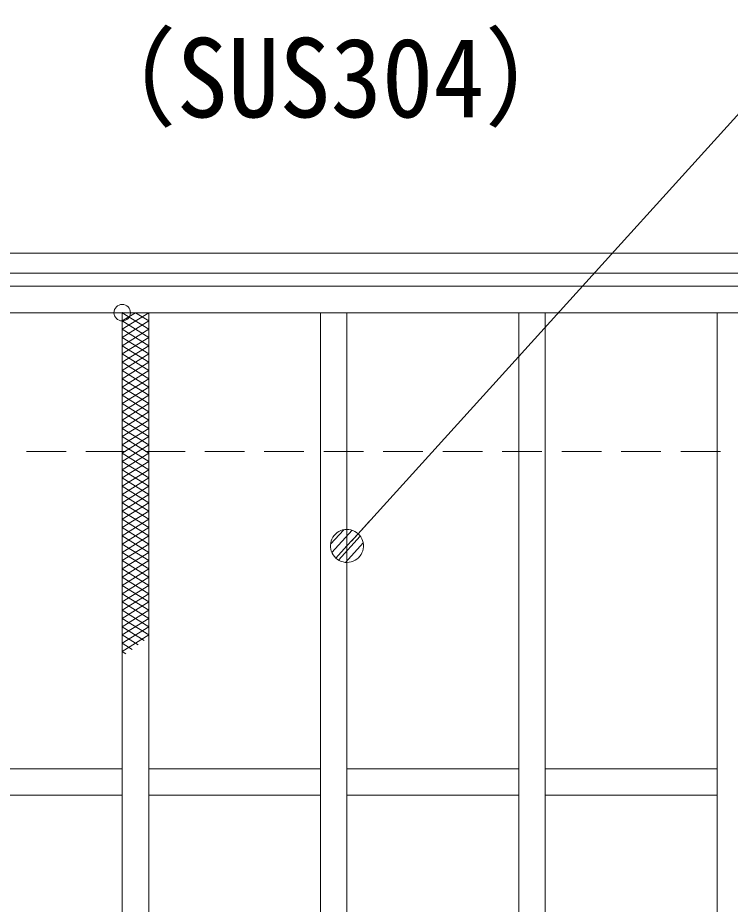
# Model space of a CAD drawing. Units: millimetres, scale not verified. Extents: x -1050 to 1050, y -742 to 742.
# Drawn here: x -685.8 to -578, y 489 to 623.1 of the extents above; entities that cross this region are included whole.
import ezdxf
from ezdxf.enums import TextEntityAlignment as Align

# ---------------------------------------------------------------- set-up
doc = ezdxf.new("R2010")
doc.units = ezdxf.units.MM
doc.header["$LTSCALE"] = 5
doc.header["$PDMODE"] = 32
doc.header["$PDSIZE"] = 2.5
doc.linetypes.add('DASHED1', pattern=[1.8, 1.2, -0.6])
for name, color, linetype, lineweight in [('0-1_寸法注釈', 2, 'Continuous', 9), ('0-2_0', 2, 'Continuous', 9), ('0-4_蓋', 5, 'Continuous', 9), ('0-5_ハッチング', 4, 'Continuous', 9), ('0-8_枠', 7, 'Continuous', 9), ('0-9_溝開口', 4, 'DASHED1', 9)]:
    doc.layers.add(name, color=color, linetype=linetype, lineweight=lineweight)
doc.styles.add('ＭＳ ゴシック', font='')
doc.styles.get('ＭＳ ゴシック').set_extended_font_data('MS Gothic')

# ---------------------------------------------------------------- blocks, each defined once
blk = doc.blocks.new('_Dot')
at = {"layer": '0-2_0'}
for p, q in [((1.997, 1.5), (-1.997, 1.5)), ((-2.5, 0), (-5, 0)), ((2.445, 0.5), (-2.445, 0.5)), ((2.289, -0.995), (-2.289, -0.995)), ((1.499, -1.995), (-1.499, -1.995))]:
    blk.add_line(p, q, dxfattribs=at)
for points in [[(2.5, 0), (2.48, 0.313), (2.421, 0.622), (2.324, 0.92), (2.191, 1.204), (2.023, 1.469), (1.822, 1.711), (1.594, 1.926), (1.34, 2.111), (1.064, 2.262), (0.773, 2.378), (0.468, 2.456), (0.157, 2.495), (-0.157, 2.495), (-0.468, 2.456), (-0.773, 2.378), (-1.064, 2.262), (-1.34, 2.111), (-1.594, 1.926), (-1.822, 1.711), (-2.023, 1.469), (-2.191, 1.204), (-2.324, 0.92), (-2.421, 0.622), (-2.48, 0.313), (-2.5, 0), (0, 0)], [(-2.5, 0), (-2.48, -0.313), (-2.421, -0.622), (-2.324, -0.92), (-2.191, -1.204), (-2.023, -1.469), (-1.822, -1.711), (-1.594, -1.926), (-1.34, -2.111), (-1.064, -2.262), (-0.773, -2.378), (-0.468, -2.456), (-0.157, -2.495), (0.157, -2.495), (0.468, -2.456), (0.773, -2.378), (1.064, -2.262), (1.34, -2.111), (1.594, -1.926), (1.822, -1.711), (2.023, -1.469), (2.191, -1.204), (2.324, -0.92), (2.421, -0.622), (2.48, -0.313), (2.5, 0), (0, 0)]]:
    blk.add_lwpolyline(points, close=True, dxfattribs=at)

msp = doc.modelspace()

# ---------------------------------------------------------------- linework, layer by layer
at = {"layer": '0-1_寸法注釈'}
msp.add_lwpolyline([(-438.147, 640.949), (-547.371, 640.949), (-635.274, 543.935)], dxfattribs=at)
at = {"layer": '0-4_蓋'}
for p, q in [((204.55, 582.475), (-790.45, 582.475)), ((204.55, 578.475), (-790.45, 578.475)), ((-669.95, 578.475), (-669.95, 136.475)), ((-665.95, 578.475), (-665.95, 136.475)), ((-639.95, 578.475), (-639.95, 136.475)), ((-635.95, 578.475), (-635.95, 136.475)), ((-609.95, 578.475), (-609.95, 136.475)), ((-605.95, 578.475), (-605.95, 136.475)), ((-579.95, 578.475), (-579.95, 136.475)), ((-669.95, 509.475), (-695.95, 509.475)), ((-639.95, 509.475), (-665.95, 509.475)), ((-609.95, 509.475), (-635.95, 509.475)), ((-579.95, 509.475), (-605.95, 509.475)), ((-669.95, 505.475), (-695.95, 505.475)), ((-639.95, 505.475), (-665.95, 505.475)), ((-609.95, 505.475), (-635.95, 505.475)), ((-579.95, 505.475), (-605.95, 505.475))]:
    msp.add_line(p, q, dxfattribs=at)
at = {"layer": '0-5_ハッチング'}
for p, q in [((-669.95, 575.975), (-665.95, 578.475)), ((-669.95, 578.475), (-665.95, 575.975)), ((-669.95, 574.725), (-665.95, 577.225)), ((-669.95, 577.225), (-665.95, 574.725)), ((-669.95, 573.475), (-665.95, 575.975)), ((-669.95, 575.975), (-665.95, 573.475)), ((-669.95, 572.225), (-665.95, 574.725)), ((-669.95, 574.725), (-665.95, 572.225)), ((-669.95, 570.975), (-665.95, 573.475)), ((-669.95, 573.475), (-665.95, 570.975)), ((-669.95, 569.725), (-665.95, 572.225)), ((-669.95, 572.225), (-665.95, 569.725)), ((-669.95, 568.475), (-665.95, 570.975)), ((-669.95, 570.975), (-665.95, 568.475)), ((-669.95, 567.225), (-665.95, 569.725)), ((-669.95, 569.725), (-665.95, 567.225)), ((-669.95, 565.975), (-665.95, 568.475)), ((-669.95, 568.475), (-665.95, 565.975)), ((-669.95, 564.725), (-665.95, 567.225)), ((-669.95, 567.225), (-665.95, 564.725)), ((-669.95, 563.475), (-665.95, 565.975)), ((-669.95, 565.975), (-665.95, 563.475)), ((-669.95, 562.225), (-665.95, 564.725)), ((-669.95, 564.725), (-665.95, 562.225)), ((-669.95, 560.975), (-665.95, 563.475)), ((-669.95, 563.475), (-665.95, 560.975)), ((-669.95, 559.725), (-665.95, 562.225)), ((-669.95, 562.225), (-665.95, 559.725)), ((-669.95, 558.475), (-665.95, 560.975)), ((-669.95, 560.975), (-665.95, 558.475)), ((-669.95, 557.225), (-665.95, 559.725)), ((-669.95, 559.725), (-665.95, 557.225)), ((-669.95, 555.975), (-665.95, 558.475)), ((-669.95, 558.475), (-665.95, 555.975)), ((-669.95, 554.725), (-665.95, 557.225)), ((-669.95, 557.225), (-665.95, 554.725)), ((-669.95, 553.475), (-665.95, 555.975)), ((-669.95, 555.975), (-665.95, 553.475)), ((-669.95, 552.225), (-665.95, 554.725)), ((-669.95, 554.725), (-665.95, 552.225)), ((-669.95, 550.975), (-665.95, 553.475)), ((-669.95, 553.475), (-665.95, 550.975)), ((-669.95, 549.725), (-665.95, 552.225)), ((-669.95, 552.225), (-665.95, 549.725)), ((-669.95, 548.475), (-665.95, 550.975)), ((-669.95, 550.975), (-665.95, 548.475)), ((-669.95, 547.225), (-665.95, 549.725)), ((-669.95, 549.725), (-665.95, 547.225)), ((-669.95, 545.975), (-665.95, 548.475)), ((-669.95, 548.475), (-665.95, 545.975)), ((-669.95, 544.725), (-665.95, 547.225)), ((-669.95, 547.225), (-665.95, 544.725)), ((-669.95, 543.475), (-665.95, 545.975)), ((-669.95, 545.975), (-665.95, 543.475)), ((-669.95, 542.225), (-665.95, 544.725)), ((-669.95, 544.725), (-665.95, 542.225)), ((-669.95, 540.975), (-665.95, 543.475)), ((-669.95, 543.475), (-665.95, 540.975)), ((-669.95, 539.725), (-665.95, 542.225)), ((-669.95, 542.225), (-665.95, 539.725)), ((-669.95, 538.475), (-665.95, 540.975)), ((-669.95, 540.975), (-665.95, 538.475)), ((-669.95, 537.225), (-665.95, 539.725)), ((-669.95, 539.725), (-665.95, 537.225)), ((-669.95, 535.975), (-665.95, 538.475)), ((-669.95, 538.475), (-665.95, 535.975)), ((-669.95, 534.725), (-665.95, 537.225)), ((-669.95, 537.225), (-665.95, 534.725)), ((-669.95, 533.475), (-665.95, 535.975)), ((-669.95, 535.975), (-665.95, 533.475)), ((-669.95, 532.225), (-665.95, 534.725)), ((-669.95, 534.725), (-665.95, 532.225)), ((-669.95, 530.975), (-665.95, 533.475)), ((-669.95, 533.475), (-665.95, 530.975)), ((-669.95, 529.725), (-665.95, 532.225)), ((-669.95, 532.225), (-665.95, 529.725)), ((-669.95, 528.475), (-665.95, 530.975)), ((-669.95, 530.975), (-666.637, 528.904)), ((-669.95, 527.225), (-665.95, 529.725)), ((-669.95, 529.725), (-667.53, 528.213)), ((-669.95, 528.475), (-668.451, 527.538)), ((-669.95, 527.225), (-669.398, 526.88))]:
    msp.add_line(p, q, dxfattribs=at)
msp.add_lwpolyline([(-669.95, 577.225), (-667.95, 578.475), (-665.95, 577.225)], dxfattribs=at)
msp.add_point((-669.95, 578.475), dxfattribs=at)
at = {"layer": '0-8_枠'}
for p, q in [((-795.45, 587.475), (409.55, 587.475)), ((-792.45, 584.475), (407.714, 584.475))]:
    msp.add_line(p, q, dxfattribs=at)
at = {"layer": '0-9_溝開口'}
msp.add_line((-765.45, 557.475), (204.55, 557.475), dxfattribs=at)

# ---------------------------------------------------------------- block references
at = {"layer": '0-1_寸法注釈', "rotation": 227.49783}
msp.add_blockref('_Dot', (-635.95, 543.198), dxfattribs=at)

# ---------------------------------------------------------------- texts
at = {"layer": '0-1_寸法注釈', "color": 7, "style": 'ＭＳ ゴシック', "width": 0.95}
msp.add_text('（SUS304）', height=12.02, dxfattribs=at).set_placement((-677.303, 604.416), align=Align.BOTTOM_LEFT)

doc.saveas('drawing.dxf')
